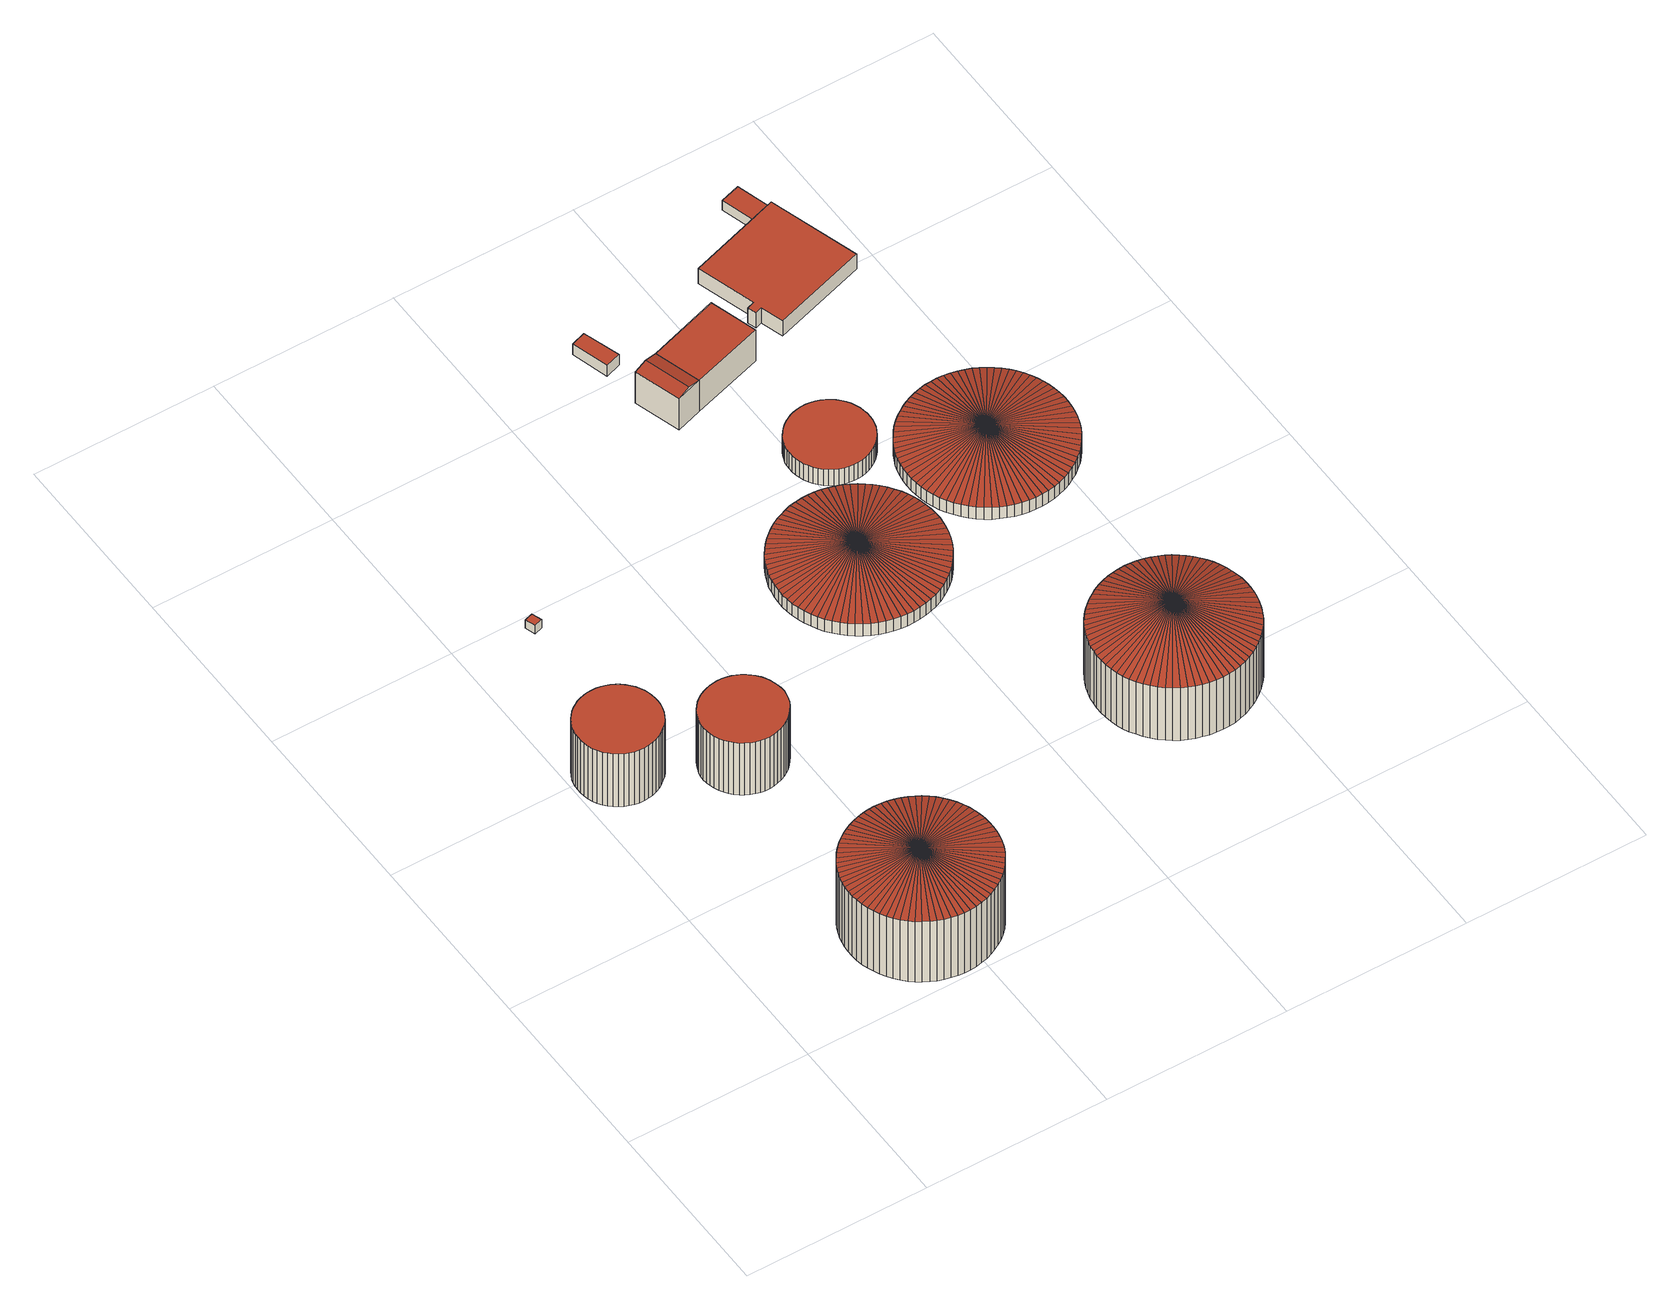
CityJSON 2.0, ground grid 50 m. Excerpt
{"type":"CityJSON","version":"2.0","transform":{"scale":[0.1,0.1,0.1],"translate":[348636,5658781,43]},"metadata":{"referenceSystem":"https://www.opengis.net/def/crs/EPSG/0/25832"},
"CityObjects":{
"building1":{"type":"Building","attributes":{"Geometrietyp2DReferenz":"3000","Gemeindeschluessel":"05315000","function":"31001_2142","roofType":"1000","measuredHeight":18.16},"address":[{"country":"Germany","locality":"Köln","thoroughfareNumber":"5","thoroughfareName":"Hackenbroicher Str."}],"geometry":[{"type":"Solid","lod":"2","boundaries":[[[[0,1,2,3]],[[4,5,1,0]],[[6,7,5,4]],[[8,9,7,6]],[[10,11,9,8]],[[12,13,11,10]],[[14,15,13,12]],[[16,17,15,14]],[[18,19,17,16]],[[20,21,19,18]],[[22,23,21,20]],[[24,25,23,22]],[[26,27,25,24]],[[28,29,27,26]],[[30,31,29,28]],[[32,33,31,30]],[[34,35,33,32]],[[36,37,35,34]],[[38,39,37,36]],[[40,41,39,38]],[[42,43,41,40]],[[44,45,43,42]],[[46,47,45,44]],[[48,49,47,46]],[[50,51,49,48]],[[52,53,51,50]],[[54,55,53,52]],[[56,57,55,54]],[[58,59,57,56]],[[60,61,59,58]],[[62,63,61,60]],[[64,65,63,62]],[[66,67,65,64]],[[68,69,67,66]],[[70,71,69,68]],[[72,73,71,70]],[[74,75,73,72]],[[76,77,75,74]],[[78,79,77,76]],[[80,81,79,78]],[[82,83,81,80]],[[84,85,83,82]],[[86,87,85,84]],[[88,89,87,86]],[[90,91,89,88]],[[92,93,91,90]],[[94,95,93,92]],[[96,97,95,94]],[[98,99,97,96]],[[100,101,99,98]],[[102,103,101,100]],[[104,105,103,102]],[[106,107,105,104]],[[108,109,107,106]],[[110,111,109,108]],[[3,2,111,110]],[[108,106,104,102,100,98,96,94,92,90,88,86,84,82,80,78,76,74,72,70,68,66,64,62,60,58,56,54,52,50,48,46,44,42,40,38,36,34,32,30,28,26,24,22,20,18,16,14,12,10,8,6,4,0,3,110]],[[1,5,7,9,11,13,15,17,19,21,23,25,27,29,31,33,35,37,39,41,43,45,47,49,51,53,55,57,59,61,63,65,67,69,71,73,75,77,79,81,83,85,87,89,91,93,95,97,99,101,103,105,107,109,111,2]]]],"semantics":{"surfaces":[{"type":"WallSurface"},{"type":"RoofSurface"},{"type":"GroundSurface"}],"values":[[0,0,0,0,0,0,0,0,0,0,0,0,0,0,0,0,0,0,0,0,0,0,0,0,0,0,0,0,0,0,0,0,0,0,0,0,0,0,0,0,0,0,0,0,0,0,0,0,0,0,0,0,0,0,0,0,1,2]]}}]},
"building2":{"type":"Building","attributes":{"Geometrietyp2DReferenz":"3000","Gemeindeschluessel":"05315000","function":"31001_2142","roofType":"3500","measuredHeight":24.6},"address":[{"country":"Germany","locality":"Köln","thoroughfareNumber":"5","thoroughfareName":"Hackenbroicher Str."}],"geometry":[{"type":"Solid","lod":"2","boundaries":[[[[112,113,114,115]],[[116,117,113,112]],[[118,119,117,116]],[[120,121,119,118]],[[122,123,121,120]],[[124,125,123,122]],[[126,127,125,124]],[[128,129,127,126]],[[130,131,129,128]],[[132,133,131,130]],[[134,135,133,132]],[[136,137,135,134]],[[138,139,137,136]],[[140,141,139,138]],[[142,143,141,140]],[[144,145,143,142]],[[146,147,145,144]],[[148,149,147,146]],[[150,151,149,148]],[[152,153,151,150]],[[154,155,153,152]],[[156,157,155,154]],[[158,159,157,156]],[[160,161,159,158]],[[162,163,161,160]],[[164,165,163,162]],[[166,167,165,164]],[[168,169,167,166]],[[170,171,169,168]],[[172,173,171,170]],[[174,175,173,172]],[[176,177,175,174]],[[178,179,177,176]],[[180,181,179,178]],[[182,183,181,180]],[[184,185,183,182]],[[186,187,185,184]],[[188,189,187,186]],[[190,191,189,188]],[[192,193,191,190]],[[194,195,193,192]],[[196,197,195,194]],[[198,199,197,196]],[[200,201,199,198]],[[202,203,201,200]],[[204,205,203,202]],[[206,207,205,204]],[[208,209,207,206]],[[210,211,209,208]],[[212,213,211,210]],[[214,215,213,212]],[[216,217,215,214]],[[218,219,217,216]],[[220,221,219,218]],[[222,223,221,220]],[[224,225,223,222]],[[226,227,225,224]],[[228,229,227,226]],[[230,231,229,228]],[[232,233,231,230]],[[234,235,233,232]],[[236,237,235,234]],[[238,239,237,236]],[[240,241,239,238]],[[242,243,241,240]],[[244,245,243,242]],[[246,247,245,244]],[[248,249,247,246]],[[250,251,249,248]],[[252,253,251,250]],[[254,255,253,252]],[[256,257,255,254]],[[258,259,257,256]],[[115,114,259,258]],[[115,260,112]],[[112,260,116]],[[116,260,118]],[[118,260,120]],[[120,260,122]],[[122,260,124]],[[124,260,126]],[[126,260,128]],[[128,260,130]],[[130,260,132]],[[132,260,134]],[[134,260,136]],[[136,260,138]],[[138,260,140]],[[140,260,142]],[[142,260,144]],[[144,260,146]],[[146,260,148]],[[148,260,150]],[[150,260,152]],[[152,260,154]],[[154,260,156]],[[156,260,158]],[[158,260,160]],[[160,260,162]],[[162,260,164]],[[164,260,166]],[[166,260,168]],[[168,260,170]],[[170,260,172]],[[172,260,174]],[[174,260,176]],[[176,260,178]],[[178,260,180]],[[180,260,182]],[[182,260,184]],[[184,260,186]],[[186,260,188]],[[188,260,190]],[[190,260,192]],[[192,260,194]],[[194,260,196]],[[196,260,198]],[[198,260,200]],[[200,260,202]],[[202,260,204]],[[204,260,206]],[[206,260,208]],[[208,260,210]],[[210,260,212]],[[212,260,214]],[[214,260,216]],[[216,260,218]],[[218,260,220]],[[220,260,222]],[[222,260,224]],[[224,260,226]],[[226,260,228]],[[228,260,230]],[[230,260,232]],[[232,260,234]],[[234,260,236]],[[236,260,238]],[[238,260,240]],[[240,260,242]],[[242,260,244]],[[244,260,246]],[[246,260,248]],[[248,260,250]],[[250,260,252]],[[252,260,254]],[[254,260,256]],[[256,260,258]],[[258,260,115]],[[113,117,119,121,123,125,127,129,131,133,135,137,139,141,143,145,147,149,151,153,155,157,159,161,163,165,167,169,171,173,175,177,179,181,183,185,187,189,191,193,195,197,199,201,203,205,207,209,211,213,215,217,219,221,223,225,227,229,231,233,235,237,239,241,243,245,247,249,251,253,255,257,259,114]]]],"semantics":{"surfaces":[{"type":"WallSurface"},{"type":"RoofSurface"},{"type":"GroundSurface"}],"values":[[0,0,0,0,0,0,0,0,0,0,0,0,0,0,0,0,0,0,0,0,0,0,0,0,0,0,0,0,0,0,0,0,0,0,0,0,0,0,0,0,0,0,0,0,0,0,0,0,0,0,0,0,0,0,0,0,0,0,0,0,0,0,0,0,0,0,0,0,0,0,0,0,0,0,1,1,1,1,1,1,1,1,1,1,1,1,1,1,1,1,1,1,1,1,1,1,1,1,1,1,1,1,1,1,1,1,1,1,1,1,1,1,1,1,1,1,1,1,1,1,1,1,1,1,1,1,1,1,1,1,1,1,1,1,1,1,1,1,1,1,1,1,1,1,1,1,1,1,2]]}}]},
"building3":{"type":"Building","attributes":{"Geometrietyp2DReferenz":"3000","Gemeindeschluessel":"05315000","function":"31001_2142","roofType":"1000","measuredHeight":17.97},"address":[{"country":"Germany","locality":"Köln","thoroughfareNumber":"5","thoroughfareName":"Hackenbroicher Str."}],"geometry":[{"type":"Solid","lod":"2","boundaries":[[[[261,262,263,264]],[[265,266,262,261]],[[267,268,266,265]],[[269,270,268,267]],[[271,272,270,269]],[[273,274,272,271]],[[275,276,274,273]],[[277,278,276,275]],[[279,280,278,277]],[[281,282,280,279]],[[283,284,282,281]],[[285,286,284,283]],[[287,288,286,285]],[[289,290,288,287]],[[291,292,290,289]],[[293,294,292,291]],[[295,296,294,293]],[[297,298,296,295]],[[299,300,298,297]],[[301,302,300,299]],[[303,304,302,301]],[[305,306,304,303]],[[307,308,306,305]],[[309,310,308,307]],[[311,312,310,309]],[[313,314,312,311]],[[315,316,314,313]],[[317,318,316,315]],[[319,320,318,317]],[[321,322,320,319]],[[323,324,322,321]],[[325,326,324,323]],[[327,328,326,325]],[[329,330,328,327]],[[331,332,330,329]],[[333,334,332,331]],[[335,336,334,333]],[[337,338,336,335]],[[339,340,338,337]],[[341,342,340,339]],[[343,344,342,341]],[[345,346,344,343]],[[347,348,346,345]],[[349,350,348,347]],[[351,352,350,349]],[[353,354,352,351]],[[355,356,354,353]],[[357,358,356,355]],[[359,360,358,357]],[[361,362,360,359]],[[363,364,362,361]],[[365,366,364,363]],[[367,368,366,365]],[[369,370,368,367]],[[371,372,370,369]],[[264,263,372,371]],[[369,367,365,363,361,359,357,355,353,351,349,347,345,343,341,339,337,335,333,331,329,327,325,323,321,319,317,315,313,311,309,307,305,303,301,299,297,295,293,291,289,287,285,283,281,279,277,275,273,271,269,267,265,261,264,371]],[[262,266,268,270,272,274,276,278,280,282,284,286,288,290,292,294,296,298,300,302,304,306,308,310,312,314,316,318,320,322,324,326,328,330,332,334,336,338,340,342,344,346,348,350,352,354,356,358,360,362,364,366,368,370,372,263]]]],"semantics":{"surfaces":[{"type":"WallSurface"},{"type":"RoofSurface"},{"type":"GroundSurface"}],"values":[[0,0,0,0,0,0,0,0,0,0,0,0,0,0,0,0,0,0,0,0,0,0,0,0,0,0,0,0,0,0,0,0,0,0,0,0,0,0,0,0,0,0,0,0,0,0,0,0,0,0,0,0,0,0,0,0,1,2]]}}]},
"building4":{"type":"Building","attributes":{"Geometrietyp2DReferenz":"3000","Gemeindeschluessel":"05315000","function":"31001_2111","roofType":"1000","measuredHeight":2.87},"address":[{"country":"Germany","locality":"Köln","thoroughfareNumber":"5","thoroughfareName":"Hackenbroicher Str."}],"geometry":[{"type":"Solid","lod":"2","boundaries":[[[[373,374,375,376]],[[377,378,374,373]],[[379,380,378,377]],[[376,375,380,379]],[[377,373,376,379]],[[374,378,380,375]]]],"semantics":{"surfaces":[{"type":"WallSurface"},{"type":"RoofSurface"},{"type":"GroundSurface"}],"values":[[0,0,0,0,1,2]]}}]},
"building5":{"type":"Building","attributes":{"Geometrietyp2DReferenz":"3000","Gemeindeschluessel":"05315000","function":"31001_2142","roofType":"3500","measuredHeight":8.49},"address":[{"country":"Germany","locality":"Köln","thoroughfareNumber":"5","thoroughfareName":"Hackenbroicher Str."}],"geometry":[{"type":"Solid","lod":"2","boundaries":[[[[381,382,383,384]],[[385,386,382,381]],[[387,388,386,385]],[[389,390,388,387]],[[391,392,390,389]],[[393,394,392,391]],[[395,396,394,393]],[[397,398,396,395]],[[399,400,398,397]],[[401,402,400,399]],[[403,404,402,401]],[[405,406,404,403]],[[407,408,406,405]],[[409,410,408,407]],[[411,412,410,409]],[[413,414,412,411]],[[415,416,414,413]],[[417,418,416,415]],[[419,420,418,417]],[[421,422,420,419]],[[423,424,422,421]],[[425,426,424,423]],[[427,428,426,425]],[[429,430,428,427]],[[431,432,430,429]],[[433,434,432,431]],[[435,436,434,433]],[[437,438,436,435]],[[439,440,438,437]],[[441,442,440,439]],[[443,444,442,441]],[[445,446,444,443]],[[447,448,446,445]],[[449,450,448,447]],[[451,452,450,449]],[[453,454,452,451]],[[455,456,454,453]],[[457,458,456,455]],[[459,460,458,457]],[[461,462,460,459]],[[463,464,462,461]],[[465,466,464,463]],[[467,468,466,465]],[[469,470,468,467]],[[471,472,470,469]],[[473,474,472,471]],[[475,476,474,473]],[[477,478,476,475]],[[479,480,478,477]],[[481,482,480,479]],[[483,484,482,481]],[[485,486,484,483]],[[487,488,486,485]],[[489,490,488,487]],[[491,492,490,489]],[[493,494,492,491]],[[495,496,494,493]],[[497,498,496,495]],[[499,500,498,497]],[[501,502,500,499]],[[503,504,502,501]],[[505,506,504,503]],[[507,508,506,505]],[[509,510,508,507]],[[511,512,510,509]],[[513,514,512,511]],[[515,516,514,513]],[[517,518,516,515]],[[519,520,518,517]],[[521,522,520,519]],[[523,524,522,521]],[[525,526,524,523]],[[527,528,526,525]],[[529,530,528,527]],[[531,532,530,529]],[[533,534,532,531]],[[535,536,534,533]],[[384,383,536,535]],[[384,537,381]],[[381,537,385]],[[385,537,387]],[[387,537,389]],[[389,537,391]],[[391,537,393]],[[393,537,395]],[[395,537,397]],[[397,537,399]],[[399,537,401]],[[401,537,403]],[[403,537,405]],[[405,537,407]],[[407,537,409]],[[409,537,411]],[[411,537,413]],[[413,537,415]],[[415,537,417]],[[417,537,419]],[[419,537,421]],[[421,537,423]],[[423,537,425]],[[425,537,427]],[[427,537,429]],[[429,537,431]],[[431,537,433]],[[433,537,435]],[[435,537,437]],[[437,537,439]],[[439,537,441]],[[441,537,443]],[[443,537,445]],[[445,537,447]],[[447,537,449]],[[449,537,451]],[[451,537,453]],[[453,537,455]],[[455,537,457]],[[457,537,459]],[[459,537,461]],[[461,537,463]],[[463,537,465]],[[465,537,467]],[[467,537,469]],[[469,537,471]],[[471,537,473]],[[473,537,475]],[[475,537,477]],[[477,537,479]],[[479,537,481]],[[481,537,483]],[[483,537,485]],[[485,537,487]],[[487,537,489]],[[489,537,491]],[[491,537,493]],[[493,537,495]],[[495,537,497]],[[497,537,499]],[[499,537,501]],[[501,537,503]],[[503,537,505]],[[505,537,507]],[[507,537,509]],[[509,537,511]],[[511,537,513]],[[513,537,515]],[[515,537,517]],[[517,537,519]],[[519,537,521]],[[521,537,523]],[[523,537,525]],[[525,537,527]],[[527,537,529]],[[529,537,531]],[[531,537,533]],[[533,537,535]],[[535,537,384]],[[382,386,388,390,392,394,396,398,400,402,404,406,408,410,412,414,416,418,420,422,424,426,428,430,432,434,436,438,440,442,444,446,448,450,452,454,456,458,460,462,464,466,468,470,472,474,476,478,480,482,484,486,488,490,492,494,496,498,500,502,504,506,508,510,512,514,516,518,520,522,524,526,528,530,532,534,536,383]]]],"semantics":{"surfaces":[{"type":"WallSurface"},{"type":"RoofSurface"},{"type":"GroundSurface"}],"values":[[0,0,0,0,0,0,0,0,0,0,0,0,0,0,0,0,0,0,0,0,0,0,0,0,0,0,0,0,0,0,0,0,0,0,0,0,0,0,0,0,0,0,0,0,0,0,0,0,0,0,0,0,0,0,0,0,0,0,0,0,0,0,0,0,0,0,0,0,0,0,0,0,0,0,0,0,0,0,1,1,1,1,1,1,1,1,1,1,1,1,1,1,1,1,1,1,1,1,1,1,1,1,1,1,1,1,1,1,1,1,1,1,1,1,1,1,1,1,1,1,1,1,1,1,1,1,1,1,1,1,1,1,1,1,1,1,1,1,1,1,1,1,1,1,1,1,1,1,1,1,1,1,1,1,1,1,2]]}}]},
"building6":{"type":"Building","attributes":{"Geometrietyp2DReferenz":"3000","Gemeindeschluessel":"05315000","function":"31001_2111","roofType":"3100","measuredHeight":11.74},"address":[{"country":"Germany","locality":"Köln","thoroughfareNumber":"5a","thoroughfareName":"Hackenbroicher Str."}],"geometry":[{"type":"Solid","lod":"2","boundaries":[[[[538,539,540,541]],[[542,543,539,538]],[[544,545,543,542]],[[541,540,545,544]],[[538,546,542]],[[544,547,541]],[[541,547,546,538]],[[542,546,547,544]],[[539,543,545,540]]]],"semantics":{"surfaces":[{"type":"WallSurface"},{"type":"RoofSurface"},{"type":"GroundSurface"}],"values":[[0,0,0,0,0,0,1,1,2]]}}]},
"building7":{"type":"Building","attributes":{"Geometrietyp2DReferenz":"3000","Gemeindeschluessel":"05315000","function":"31001_2000","roofType":"1000","measuredHeight":3.71},"geometry":[{"type":"Solid","lod":"2","boundaries":[[[[548,549,550,551]],[[552,553,549,548]],[[554,555,553,552]],[[556,557,555,554]],[[551,550,557,556]],[[554,552,548,551,556]],[[549,553,555,557,550]]]],"semantics":{"surfaces":[{"type":"WallSurface"},{"type":"RoofSurface"},{"type":"GroundSurface"}],"values":[[0,0,0,0,0,1,2]]}}]},
"building8":{"type":"Building","attributes":{"Geometrietyp2DReferenz":"3000","Gemeindeschluessel":"05315000","function":"31001_2142","roofType":"1000","measuredHeight":5.62},"address":[{"country":"Germany","locality":"Köln","thoroughfareNumber":"5","thoroughfareName":"Hackenbroicher Str."}],"geometry":[{"type":"Solid","lod":"2","boundaries":[[[[558,559,560,561]],[[562,563,559,558]],[[564,565,563,562]],[[566,567,565,564]],[[568,569,567,566]],[[570,571,569,568]],[[572,573,571,570]],[[574,575,573,572]],[[576,577,575,574]],[[578,579,577,576]],[[580,581,579,578]],[[582,583,581,580]],[[584,585,583,582]],[[586,587,585,584]],[[588,589,587,586]],[[590,591,589,588]],[[592,593,591,590]],[[594,595,593,592]],[[596,597,595,594]],[[598,599,597,596]],[[600,601,599,598]],[[602,603,601,600]],[[604,605,603,602]],[[606,607,605,604]],[[608,609,607,606]],[[610,611,609,608]],[[612,613,611,610]],[[614,615,613,612]],[[616,617,615,614]],[[618,619,617,616]],[[620,621,619,618]],[[622,623,621,620]],[[624,625,623,622]],[[626,627,625,624]],[[628,629,627,626]],[[630,631,629,628]],[[632,633,631,630]],[[634,635,633,632]],[[636,637,635,634]],[[638,639,637,636]],[[640,641,639,638]],[[642,643,641,640]],[[644,645,643,642]],[[646,647,645,644]],[[648,649,647,646]],[[650,651,649,648]],[[652,653,651,650]],[[654,655,653,652]],[[656,657,655,654]],[[658,659,657,656]],[[660,661,659,658]],[[662,663,661,660]],[[664,665,663,662]],[[666,667,665,664]],[[668,669,667,666]],[[670,671,669,668]],[[561,560,671,670]],[[668,666,664,662,660,658,656,654,652,650,648,646,644,642,640,638,636,634,632,630,628,626,624,622,620,618,616,614,612,610,608,606,604,602,600,598,596,594,592,590,588,586,584,582,580,578,576,574,572,570,568,566,564,562,558,561,670]],[[559,563,565,567,569,571,573,575,577,579,581,583,585,587,589,591,593,595,597,599,601,603,605,607,609,611,613,615,617,619,621,623,625,627,629,631,633,635,637,639,641,643,645,647,649,651,653,655,657,659,661,663,665,667,669,671,560]]]],"semantics":{"surfaces":[{"type":"WallSurface"},{"type":"RoofSurface"},{"type":"GroundSurface"}],"values":[[0,0,0,0,0,0,0,0,0,0,0,0,0,0,0,0,0,0,0,0,0,0,0,0,0,0,0,0,0,0,0,0,0,0,0,0,0,0,0,0,0,0,0,0,0,0,0,0,0,0,0,0,0,0,0,0,0,1,2]]}}]},
"building9":{"type":"Building","attributes":{"Geometrietyp2DReferenz":"3000","Gemeindeschluessel":"05315000","function":"31001_2142","roofType":"3500","measuredHeight":25.32},"address":[{"country":"Germany","locality":"Köln","thoroughfareNumber":"5","thoroughfareName":"Hackenbroicher Str."}],"geometry":[{"type":"Solid","lod":"2","boundaries":[[[[672,673,674,675]],[[676,677,673,672]],[[678,679,677,676]],[[680,681,679,678]],[[682,683,681,680]],[[684,685,683,682]],[[686,687,685,684]],[[688,689,687,686]],[[690,691,689,688]],[[692,693,691,690]],[[694,695,693,692]],[[696,697,695,694]],[[698,699,697,696]],[[700,701,699,698]],[[702,703,701,700]],[[704,705,703,702]],[[706,707,705,704]],[[708,709,707,706]],[[710,711,709,708]],[[712,713,711,710]],[[714,715,713,712]],[[716,717,715,714]],[[718,719,717,716]],[[720,721,719,718]],[[722,723,721,720]],[[724,725,723,722]],[[726,727,725,724]],[[728,729,727,726]],[[730,731,729,728]],[[732,733,731,730]],[[734,735,733,732]],[[736,737,735,734]],[[738,739,737,736]],[[740,741,739,738]],[[742,743,741,740]],[[744,745,743,742]],[[746,747,745,744]],[[748,749,747,746]],[[750,751,749,748]],[[752,753,751,750]],[[754,755,753,752]],[[756,757,755,754]],[[758,759,757,756]],[[760,761,759,758]],[[762,763,761,760]],[[764,765,763,762]],[[766,767,765,764]],[[768,769,767,766]],[[770,771,769,768]],[[772,773,771,770]],[[774,775,773,772]],[[776,777,775,774]],[[778,779,777,776]],[[780,781,779,778]],[[782,783,781,780]],[[784,785,783,782]],[[786,787,785,784]],[[788,789,787,786]],[[790,791,789,788]],[[792,793,791,790]],[[794,795,793,792]],[[796,797,795,794]],[[798,799,797,796]],[[800,801,799,798]],[[802,803,801,800]],[[804,805,803,802]],[[806,807,805,804]],[[808,809,807,806]],[[810,811,809,808]],[[812,813,811,810]],[[814,815,813,812]],[[816,817,815,814]],[[818,819,817,816]],[[820,821,819,818]],[[822,823,821,820]],[[675,674,823,822]],[[675,824,672]],[[672,824,676]],[[676,824,678]],[[678,824,680]],[[680,824,682]],[[682,824,684]],[[684,824,686]],[[686,824,688]],[[688,824,690]],[[690,824,692]],[[692,824,694]],[[694,824,696]],[[696,824,698]],[[698,824,700]],[[700,824,702]],[[702,824,704]],[[704,824,706]],[[706,824,708]],[[708,824,710]],[[710,824,712]],[[712,824,714]],[[714,824,716]],[[716,824,718]],[[718,824,720]],[[720,824,722]],[[722,824,724]],[[724,824,726]],[[726,824,728]],[[728,824,730]],[[730,824,732]],[[732,824,734]],[[734,824,736]],[[736,824,738]],[[738,824,740]],[[740,824,742]],[[742,824,744]],[[744,824,746]],[[746,824,748]],[[748,824,750]],[[750,824,752]],[[752,824,754]],[[754,824,756]],[[756,824,758]],[[758,824,760]],[[760,824,762]],[[762,824,764]],[[764,824,766]],[[766,824,768]],[[768,824,770]],[[770,824,772]],[[772,824,774]],[[774,824,776]],[[776,824,778]],[[778,824,780]],[[780,824,782]],[[782,824,784]],[[784,824,786]],[[786,824,788]],[[788,824,790]],[[790,824,792]],[[792,824,794]],[[794,824,796]],[[796,824,798]],[[798,824,800]],[[800,824,802]],[[802,824,804]],[[804,824,806]],[[806,824,808]],[[808,824,810]],[[810,824,812]],[[812,824,814]],[[814,824,816]],[[816,824,818]],[[818,824,820]],[[820,824,822]],[[822,824,675]],[[673,677,679,681,683,685,687,689,691,693,695,697,699,701,703,705,707,709,711,713,715,717,719,721,723,725,727,729,731,733,735,737,739,741,743,745,747,749,751,753,755,757,759,761,763,765,767,769,771,773,775,777,779,781,783,785,787,789,791,793,795,797,799,801,803,805,807,809,811,813,815,817,819,821,823,674]]]],"semantics":{"surfaces":[{"type":"WallSurface"},{"type":"RoofSurface"},{"type":"GroundSurface"}],"values":[[0,0,0,0,0,0,0,0,0,0,0,0,0,0,0,0,0,0,0,0,0,0,0,0,0,0,0,0,0,0,0,0,0,0,0,0,0,0,0,0,0,0,0,0,0,0,0,0,0,0,0,0,0,0,0,0,0,0,0,0,0,0,0,0,0,0,0,0,0,0,0,0,0,0,0,0,1,1,1,1,1,1,1,1,1,1,1,1,1,1,1,1,1,1,1,1,1,1,1,1,1,1,1,1,1,1,1,1,1,1,1,1,1,1,1,1,1,1,1,1,1,1,1,1,1,1,1,1,1,1,1,1,1,1,1,1,1,1,1,1,1,1,1,1,1,1,1,1,1,1,1,1,2]]}}]},
"building10":{"type":"Building","attributes":{"Geometrietyp2DReferenz":"3000","Gemeindeschluessel":"05315000","function":"31001_2111","roofType":"1000","measuredHeight":10.68},"address":[{"country":"Germany","locality":"Köln","thoroughfareNumber":"5","thoroughfareName":"Hackenbroicher Str."}],"geometry":[{"type":"Solid","lod":"2","boundaries":[[[[825,826,827,828]],[[538,829,826,825]],[[541,830,829,538]],[[828,827,830,541]],[[538,825,828,541]],[[826,829,830,827]]]],"semantics":{"surfaces":[{"type":"WallSurface"},{"type":"RoofSurface"},{"type":"GroundSurface"}],"values":[[0,0,0,0,1,2]]}}]},
"building11":{"type":"Building","attributes":{"Geometrietyp2DReferenz":"3000","Gemeindeschluessel":"05315000","function":"31001_2142","roofType":"3500","measuredHeight":8.46},"address":[{"country":"Germany","locality":"Köln","thoroughfareNumber":"5","thoroughfareName":"Hackenbroicher Str."}],"geometry":[{"type":"Solid","lod":"2","boundaries":[[[[831,832,833,834]],[[835,836,832,831]],[[837,838,836,835]],[[839,840,838,837]],[[841,842,840,839]],[[843,844,842,841]],[[845,846,844,843]],[[847,848,846,845]],[[849,850,848,847]],[[851,852,850,849]],[[853,854,852,851]],[[855,856,854,853]],[[857,858,856,855]],[[859,860,858,857]],[[861,862,860,859]],[[863,864,862,861]],[[865,866,864,863]],[[867,868,866,865]],[[869,870,868,867]],[[871,872,870,869]],[[873,874,872,871]],[[875,876,874,873]],[[877,878,876,875]],[[879,880,878,877]],[[881,882,880,879]],[[883,884,882,881]],[[885,886,884,883]],[[887,888,886,885]],[[889,890,888,887]],[[891,892,890,889]],[[893,894,892,891]],[[895,896,894,893]],[[897,898,896,895]],[[899,900,898,897]],[[901,902,900,899]],[[903,904,902,901]],[[905,906,904,903]],[[907,908,906,905]],[[909,910,908,907]],[[911,912,910,909]],[[913,914,912,911]],[[915,916,914,913]],[[917,918,916,915]],[[919,920,918,917]],[[921,922,920,919]],[[923,924,922,921]],[[925,926,924,923]],[[927,928,926,925]],[[929,930,928,927]],[[931,932,930,929]],[[933,934,932,931]],[[935,936,934,933]],[[937,938,936,935]],[[939,940,938,937]],[[941,942,940,939]],[[943,944,942,941]],[[945,946,944,943]],[[947,948,946,945]],[[949,950,948,947]],[[951,952,950,949]],[[953,954,952,951]],[[955,956,954,953]],[[957,958,956,955]],[[959,960,958,957]],[[961,962,960,959]],[[963,964,962,961]],[[965,966,964,963]],[[967,968,966,965]],[[969,970,968,967]],[[971,972,970,969]],[[973,974,972,971]],[[975,976,974,973]],[[977,978,976,975]],[[979,980,978,977]],[[981,982,980,979]],[[983,984,982,981]],[[985,986,984,983]],[[834,833,986,985]],[[834,987,831]],[[831,987,835]],[[835,987,837]],[[837,987,839]],[[839,987,841]],[[841,987,843]],[[843,987,845]],[[845,987,847]],[[847,987,849]],[[849,987,851]],[[851,987,853]],[[853,987,855]],[[855,987,857]],[[857,987,859]],[[859,987,861]],[[861,987,863]],[[863,987,865]],[[865,987,867]],[[867,987,869]],[[869,987,871]],[[871,987,873]],[[873,987,875]],[[875,987,877]],[[877,987,879]],[[879,987,881]],[[881,987,883]],[[883,987,885]],[[885,987,887]],[[887,987,889]],[[889,987,891]],[[891,987,893]],[[893,987,895]],[[895,987,897]],[[897,987,899]],[[899,987,901]],[[901,987,903]],[[903,987,905]],[[905,987,907]],[[907,987,909]],[[909,987,911]],[[911,987,913]],[[913,987,915]],[[915,987,917]],[[917,987,919]],[[919,987,921]],[[921,987,923]],[[923,987,925]],[[925,987,927]],[[927,987,929]],[[929,987,931]],[[931,987,933]],[[933,987,935]],[[935,987,937]],[[937,987,939]],[[939,987,941]],[[941,987,943]],[[943,987,945]],[[945,987,947]],[[947,987,949]],[[949,987,951]],[[951,987,953]],[[953,987,955]],[[955,987,957]],[[957,987,959]],[[959,987,961]],[[961,987,963]],[[963,987,965]],[[965,987,967]],[[967,987,969]],[[969,987,971]],[[971,987,973]],[[973,987,975]],[[975,987,977]],[[977,987,979]],[[979,987,981]],[[981,987,983]],[[983,987,985]],[[985,987,834]],[[832,836,838,840,842,844,846,848,850,852,854,856,858,860,862,864,866,868,870,872,874,876,878,880,882,884,886,888,890,892,894,896,898,900,902,904,906,908,910,912,914,916,918,920,922,924,926,928,930,932,934,936,938,940,942,944,946,948,950,952,954,956,958,960,962,964,966,968,970,972,974,976,978,980,982,984,986,833]]]],"semantics":{"surfaces":[{"type":"WallSurface"},{"type":"RoofSurface"},{"type":"GroundSurface"}],"values":[[0,0,0,0,0,0,0,0,0,0,0,0,0,0,0,0,0,0,0,0,0,0,0,0,0,0,0,0,0,0,0,0,0,0,0,0,0,0,0,0,0,0,0,0,0,0,0,0,0,0,0,0,0,0,0,0,0,0,0,0,0,0,0,0,0,0,0,0,0,0,0,0,0,0,0,0,0,0,1,1,1,1,1,1,1,1,1,1,1,1,1,1,1,1,1,1,1,1,1,1,1,1,1,1,1,1,1,1,1,1,1,1,1,1,1,1,1,1,1,1,1,1,1,1,1,1,1,1,1,1,1,1,1,1,1,1,1,1,1,1,1,1,1,1,1,1,1,1,1,1,1,1,1,1,1,1,2]]}}]},
"building12":{"type":"Building","attributes":{"Gemeindeschluessel":"05315000","Geometrietyp2DReferenz":"3000","function":"31001_2111"},"address":[{"country":"Germany","locality":"Köln","thoroughfareNumber":"5","thoroughfareName":"Hackenbroicher Str."}],"children":["building12-1","building12-2"]},
"building12-1":{"type":"BuildingPart","attributes":{"roofType":"1000","measuredHeight":5.2},"parents":["building12"],"geometry":[{"type":"MultiSurface","lod":"2","boundaries":[[[988,989,990,991]],[[992,993,989,988]],[[994,995,993,992]],[[996,997,995,994]],[[998,999,997,996]],[[1000,1001,999,998]],[[1002,1003,1004,1005]],[[991,990,1003,1002]],[[1005,1000,998,996,994,992,988,991,1002]],[[989,993,995,997,999,1001,1004,1003,990]],[[1000,1005,1006,1007]],[[1004,1001,1007,1006]]],"semantics":{"surfaces":[{"type":"WallSurface"},{"type":"RoofSurface"},{"type":"GroundSurface"},{"type":"ClosureSurface"}],"values":[0,0,0,0,0,0,0,0,1,2,0,3]}}]},
"building12-2":{"type":"BuildingPart","attributes":{"roofType":"1000","measuredHeight":3.35},"parents":["building12"],"geometry":[{"type":"Solid","lod":"2","boundaries":[[[[1008,1009,1010,1011]],[[1006,1004,1009,1008]],[[1011,1010,1001,1007]],[[1006,1008,1011,1007]],[[1009,1004,1001,1010]],[[1006,1007,1001,1004]]]],"semantics":{"surfaces":[{"type":"WallSurface"},{"type":"RoofSurface"},{"type":"GroundSurface"},{"type":"ClosureSurface"}],"values":[[0,0,0,1,2,3]]}}]}
},
"vertices":[
[13,1007,191],[13,1007,9],[11,995,9],[11,995,191],[17,1018,191],[17,1018,9],[22,1029,191],[22,1029,9],[28,1040,191],[28,1040,9],[35,1049,191],[35,1049,9],[43,1058,191],[43,1058,9],[52,1066,191],[52,1066,9],[62,1072,191],[62,1072,9],[72,1078,191],[72,1078,9],[83,1082,191],[83,1082,9],[95,1086,191],[95,1086,9],[106,1088,191],[106,1088,9],[118,1088,191],[118,1088,9],[130,1088,191],[130,1088,9],[142,1086,191],[142,1086,9],[153,1083,191],[153,1083,9],[164,1079,191],[164,1079,9],[175,1073,191],[175,1073,9],[184,1067,191],[184,1067,9],[193,1059,191],[193,1059,9],[201,1051,191],[201,1051,9],[209,1041,191],[209,1041,9],[215,1031,191],[215,1031,9],[220,1021,191],[220,1021,9],[224,1010,191],[224,1010,9],[226,998,191],[226,998,9],[228,986,191],[228,986,9],[228,975,191],[228,975,9],[227,962,191],[227,962,9],[224,950,191],[224,950,9],[220,938,191],[220,938,9],[214,926,191],[214,926,9],[208,915,191],[208,915,9],[200,905,191],[200,905,9],[190,897,191],[190,897,9],[180,889,191],[180,889,9],[170,882,191],[170,882,9],[158,877,191],[158,877,9],[146,873,191],[146,873,9],[133,871,191],[133,871,9],[121,870,191],[121,870,9],[108,870,191],[108,870,9],[95,872,191],[95,872,9],[83,876,191],[83,876,9],[71,880,191],[71,880,9],[60,887,191],[60,887,9],[50,894,191],[50,894,9],[41,903,191],[41,903,9],[32,912,191],[32,912,9],[25,923,191],[25,923,9],[19,934,191],[19,934,9],[15,946,191],[15,946,9],[12,958,191],[12,958,9],[10,971,191],[10,971,9],[10,984,191],[10,984,9],
[255,230,220],[255,230,12],[254,214,12],[254,214,220],[258,245,220],[258,245,12],[261,260,220],[261,260,12],[266,275,220],[266,275,12],[272,290,220],[272,290,12],[279,303,220],[279,303,12],[288,317,220],[288,317,12],[297,329,220],[297,329,12],[307,341,220],[307,341,12],[318,352,220],[318,352,12],[330,362,220],[330,362,12],[343,371,220],[343,371,12],[357,379,220],[357,379,12],[371,386,220],[371,386,12],[386,392,220],[386,392,12],[402,397,220],[402,397,12],[418,400,220],[418,400,12],[435,402,220],[435,402,12],[451,403,220],[451,403,12],[468,402,220],[468,402,12],[484,400,220],[484,400,12],[501,396,220],[501,396,12],[517,391,220],[517,391,12],[532,385,220],[532,385,12],[547,377,220],[547,377,12],[561,369,220],[561,369,12],[574,359,220],[574,359,12],[587,348,220],[587,348,12],[598,336,220],[598,336,12],[608,323,220],[608,323,12],[618,309,220],[618,309,12],[626,294,220],[626,294,12],[633,279,220],[633,279,12],[638,263,220],[638,263,12],[642,247,220],[642,247,12],[645,231,220],[645,231,12],[646,214,220],[646,214,12],[646,198,220],[646,198,12],[645,181,220],[645,181,12],[642,164,220],[642,164,12],[638,147,220],[638,147,12],[632,131,220],[632,131,12],[625,115,220],[625,115,12],[616,101,220],[616,101,12],[606,87,220],[606,87,12],[595,73,220],[595,73,12],[583,61,220],[583,61,12],[570,50,220],[570,50,12],[556,40,220],[556,40,12],[541,32,220],[541,32,12],[526,24,220],[526,24,12],[510,18,220],[510,18,12],[493,14,220],[493,14,12],[476,11,220],[476,11,12],[459,9,220],[459,9,12],[442,9,220],[442,9,12],[425,11,220],[425,11,12],[408,14,220],[408,14,12],[391,18,220],[391,18,12],[375,24,220],[375,24,12],[360,31,220],[360,31,12],[345,40,220],[345,40,12],[331,49,220],[331,49,12],[318,60,220],[318,60,12],[305,73,220],[305,73,12],[294,86,220],[294,86,12],[285,100,220],[285,100,12],[276,115,220],[276,115,12],[269,130,220],[269,130,12],[263,146,220],[263,146,12],[258,163,220],[258,163,12],[255,180,220],[255,180,12],[254,197,220],[254,197,12],[449,209,258],
[273,872,189],[273,872,10],[271,860,10],[271,860,189],[277,883,189],[277,883,10],[282,894,189],[282,894,10],[288,905,189],[288,905,10],[295,914,189],[295,914,10],[303,923,189],[303,923,10],[312,931,189],[312,931,10],[322,938,189],[322,938,10],[333,943,189],[333,943,10],[344,948,189],[344,948,10],[355,951,189],[355,951,10],[367,953,189],[367,953,10],[379,954,189],[379,954,10],[391,954,189],[391,954,10],[402,952,189],[402,952,10],[414,949,189],[414,949,10],[425,945,189],[425,945,10],[435,940,189],[435,940,10],[445,933,189],[445,933,10],[454,926,189],[454,926,10],[462,918,189],[462,918,10],[470,908,189],[470,908,10],[476,899,189],[476,899,10],[481,888,189],[481,888,10],[485,877,189],[485,877,10],[488,866,189],[488,866,10],[490,854,189],[490,854,10],[491,843,189],[491,843,10],[489,830,189],[489,830,10],[486,818,189],[486,818,10],[482,806,189],[482,806,10],[476,795,189],[476,795,10],[469,785,189],[469,785,10],[461,775,189],[461,775,10],[452,767,189],[452,767,10],[442,759,189],[442,759,10],[432,753,189],[432,753,10],[420,748,189],[420,748,10],[408,744,189],[408,744,10],[396,741,189],[396,741,10],[384,740,189],[384,740,10],[371,740,189],[371,740,10],[359,742,189],[359,742,10],[347,745,189],[347,745,10],[335,750,189],[335,750,10],[324,756,189],[324,756,10],[314,762,189],[314,762,10],[304,771,189],[304,771,10],[296,780,189],[296,780,10],[288,790,189],[288,790,10],[282,800,189],[282,800,10],[277,812,189],[277,812,10],[273,824,189],[273,824,10],[271,836,189],[271,836,10],[270,848,189],[270,848,10],
[218,1449,40],[218,1449,11],[209,1477,11],[209,1477,40],[195,1442,40],[195,1442,11],[186,1470,40],[186,1470,11],
[685,1177,125],[685,1177,84],[684,1160,84],[684,1160,125],[688,1194,125],[688,1194,84],[691,1210,125],[691,1210,84],[697,1226,125],[697,1226,84],[703,1241,125],[703,1241,84],[710,1256,125],[710,1256,84],[719,1271,125],[719,1271,84],[728,1284,125],[728,1284,84],[739,1297,125],[739,1297,84],[750,1309,125],[750,1309,84],[763,1320,125],[763,1320,84],[776,1330,125],[776,1330,84],[790,1340,125],[790,1340,84],[805,1348,125],[805,1348,84],[820,1354,125],[820,1354,84],[836,1360,125],[836,1360,84],[852,1365,125],[852,1365,84],[869,1368,125],[869,1368,84],[887,1370,125],[887,1370,84],[904,1371,125],[904,1371,84],[922,1370,125],[922,1370,84],[939,1368,125],[939,1368,84],[956,1364,125],[956,1364,84],[973,1359,125],[973,1359,84],[990,1353,125],[990,1353,84],[1005,1345,125],[1005,1345,84],[1021,1336,125],[1021,1336,84],[1035,1326,125],[1035,1326,84],[1049,1315,125],[1049,1315,84],[1061,1303,125],[1061,1303,84],[1073,1289,125],[1073,1289,84],[1083,1275,125],[1083,1275,84],[1093,1260,125],[1093,1260,84],[1101,1245,125],[1101,1245,84],[1108,1229,125],[1108,1229,84],[1113,1212,125],[1113,1212,84],[1117,1195,125],[1117,1195,84],[1120,1177,125],[1120,1177,84],[1122,1160,125],[1122,1160,84],[1122,1142,125],[1122,1142,84],[1120,1124,125],[1120,1124,84],[1117,1106,125],[1117,1106,84],[1113,1089,125],[1113,1089,84],[1107,1072,125],[1107,1072,84],[1100,1055,125],[1100,1055,84],[1091,1039,125],[1091,1039,84],[1081,1024,125],[1081,1024,84],[1070,1010,125],[1070,1010,84],[1058,996,125],[1058,996,84],[1044,984,125],[1044,984,84],[1030,973,125],[1030,973,84],[1015,963,125],[1015,963,84],[999,954,125],[999,954,84],[982,947,125],[982,947,84],[965,941,125],[965,941,84],[948,937,125],[948,937,84],[930,934,125],[930,934,84],[912,932,125],[912,932,84],[894,932,125],[894,932,84],[876,934,125],[876,934,84],[858,937,125],[858,937,84],[840,941,125],[840,941,84],[823,947,125],[823,947,84],[806,954,125],[806,954,84],[790,963,125],[790,963,84],[775,973,125],[775,973,84],[761,984,125],[761,984,84],[748,996,125],[748,996,84],[735,1010,125],[735,1010,84],[724,1024,125],[724,1024,84],[714,1039,125],[714,1039,84],[706,1055,125],[706,1055,84],[698,1072,125],[698,1072,84],[693,1089,125],[693,1089,84],[688,1106,125],[688,1106,84],[685,1124,125],[685,1124,84],[684,1142,125],[684,1142,84],[901,1155,169],
[895,1811,120],[895,1811,12],[857,1937,12],[857,1937,120],[824,1789,120],[824,1789,12],[786,1915,120],[786,1915,12],[860,1800,129],[822,1926,129],
[795,2099,55],[795,2099,18],[785,2130,18],[785,2130,55],[817,2030,55],[817,2030,18],[775,2016,55],[775,2016,18],[745,2117,55],[745,2117,18],
[938,1516,139],[938,1516,83],[936,1505,83],[936,1505,139],[942,1527,139],[942,1527,83],[946,1537,139],[946,1537,83],[951,1547,139],[951,1547,83],[958,1556,139],[958,1556,83],[965,1565,139],[965,1565,83],[973,1572,139],[973,1572,83],[982,1579,139],[982,1579,83],[992,1585,139],[992,1585,83],[1002,1590,139],[1002,1590,83],[1013,1594,139],[1013,1594,83],[1025,1597,139],[1025,1597,83],[1038,1599,139],[1038,1599,83],[1050,1599,139],[1050,1599,83],[1062,1598,139],[1062,1598,83],[1074,1595,139],[1074,1595,83],[1086,1591,139],[1086,1591,83],[1097,1586,139],[1097,1586,83],[1107,1579,139],[1107,1579,83],[1117,1572,139],[1117,1572,83],[1126,1563,139],[1126,1563,83],[1133,1554,139],[1133,1554,83],[1140,1544,139],[1140,1544,83],[1145,1533,139],[1145,1533,83],[1150,1521,139],[1150,1521,83],[1152,1509,139],[1152,1509,83],[1154,1497,139],[1154,1497,83],[1154,1485,139],[1154,1485,83],[1153,1473,139],[1153,1473,83],[1150,1460,139],[1150,1460,83],[1147,1449,139],[1147,1449,83],[1141,1438,139],[1141,1438,83],[1135,1427,139],[1135,1427,83],[1128,1417,139],[1128,1417,83],[1119,1408,139],[1119,1408,83],[1110,1401,139],[1110,1401,83],[1099,1394,139],[1099,1394,83],[1088,1388,139],[1088,1388,83],[1077,1384,139],[1077,1384,83],[1065,1381,139],[1065,1381,83],[1052,1380,139],[1052,1380,83],[1040,1380,139],[1040,1380,83],[1028,1381,139],[1028,1381,83],[1016,1383,139],[1016,1383,83],[1004,1387,139],[1004,1387,83],[993,1392,139],[993,1392,83],[983,1399,139],[983,1399,83],[973,1406,139],[973,1406,83],[964,1415,139],[964,1415,83],[956,1424,139],[956,1424,83],[950,1435,139],[950,1435,83],[944,1446,139],[944,1446,83],[940,1457,139],[940,1457,83],[937,1469,139],[937,1469,83],[935,1481,139],[935,1481,83],[935,1494,139],[935,1494,83],
[1144,543,220],[1144,543,39],[1142,527,39],[1142,527,220],[1148,559,220],[1148,559,39],[1153,575,220],[1153,575,39],[1160,591,220],[1160,591,39],[1168,606,220],[1168,606,39],[1177,620,220],[1177,620,39],[1187,633,220],[1187,633,39],[1198,646,220],[1198,646,39],[1210,657,220],[1210,657,39],[1223,668,220],[1223,668,39],[1237,677,220],[1237,677,39],[1251,686,220],[1251,686,39],[1266,693,220],[1266,693,39],[1282,699,220],[1282,699,39],[1298,704,220],[1298,704,39],[1315,707,220],[1315,707,39],[1331,709,220],[1331,709,39],[1348,710,220],[1348,710,39],[1365,709,220],[1365,709,39],[1381,707,220],[1381,707,39],[1398,704,220],[1398,704,39],[1414,699,220],[1414,699,39],[1430,693,220],[1430,693,39],[1445,686,220],[1445,686,39],[1459,678,220],[1459,678,39],[1473,668,220],[1473,668,39],[1486,657,220],[1486,657,39],[1498,646,220],[1498,646,39],[1509,633,220],[1509,633,39],[1519,620,220],[1519,620,39],[1528,606,220],[1528,606,39],[1536,591,220],[1536,591,39],[1543,575,220],[1543,575,39],[1548,559,220],[1548,559,39],[1552,543,220],[1552,543,39],[1555,527,220],[1555,527,39],[1556,510,220],[1556,510,39],[1556,493,220],[1556,493,39],[1555,475,220],[1555,475,39],[1552,458,220],[1552,458,39],[1547,441,220],[1547,441,39],[1541,424,220],[1541,424,39],[1534,408,220],[1534,408,39],[1526,393,220],[1526,393,39],[1516,378,220],[1516,378,39],[1505,364,220],[1505,364,39],[1492,351,220],[1492,351,39],[1479,340,220],[1479,340,39],[1465,329,220],[1465,329,39],[1450,320,220],[1450,320,39],[1434,312,220],[1434,312,39],[1418,305,220],[1418,305,39],[1401,300,220],[1401,300,39],[1384,296,220],[1384,296,39],[1366,294,220],[1366,294,39],[1349,293,220],[1349,293,39],[1331,294,220],[1331,294,39],[1313,296,220],[1313,296,39],[1296,300,220],[1296,300,39],[1279,305,220],[1279,305,39],[1263,312,220],[1263,312,39],[1247,319,220],[1247,319,39],[1232,329,220],[1232,329,39],[1218,339,220],[1218,339,39],[1204,351,220],[1204,351,39],[1192,364,220],[1192,364,39],[1181,377,220],[1181,377,39],[1171,392,220],[1171,392,39],[1162,407,220],[1162,407,39],[1155,423,220],[1155,423,39],[1149,440,220],[1149,440,39],[1145,457,220],[1145,457,39],[1142,475,220],[1142,475,39],[1140,492,220],[1140,492,39],[1140,510,220],[1140,510,39],[1348,505,292],
[1091,1870,120],[1091,1870,13],[1052,1998,13],[1052,1998,120],[895,1811,13],[857,1937,13],
[1134,1316,125],[1134,1316,84],[1133,1300,84],[1133,1300,125],[1137,1333,125],[1137,1333,84],[1141,1350,125],[1141,1350,84],[1146,1366,125],[1146,1366,84],[1153,1381,125],[1153,1381,84],[1160,1396,125],[1160,1396,84],[1169,1411,125],[1169,1411,84],[1179,1425,125],[1179,1425,84],[1189,1438,125],[1189,1438,84],[1201,1450,125],[1201,1450,84],[1214,1461,125],[1214,1461,84],[1228,1471,125],[1228,1471,84],[1242,1480,125],[1242,1480,84],[1257,1488,125],[1257,1488,84],[1272,1495,125],[1272,1495,84],[1288,1500,125],[1288,1500,84],[1305,1505,125],[1305,1505,84],[1321,1508,125],[1321,1508,84],[1339,1509,125],[1339,1509,84],[1356,1510,125],[1356,1510,84],[1373,1509,125],[1373,1509,84],[1391,1506,125],[1391,1506,84],[1408,1502,125],[1408,1502,84],[1424,1497,125],[1424,1497,84],[1441,1491,125],[1441,1491,84],[1456,1483,125],[1456,1483,84],[1471,1474,125],[1471,1474,84],[1485,1464,125],[1485,1464,84],[1499,1453,125],[1499,1453,84],[1511,1441,125],[1511,1441,84],[1523,1428,125],[1523,1428,84],[1533,1414,125],[1533,1414,84],[1542,1399,125],[1542,1399,84],[1550,1383,125],[1550,1383,84],[1557,1367,125],[1557,1367,84],[1562,1351,125],[1562,1351,84],[1566,1334,125],[1566,1334,84],[1569,1317,125],[1569,1317,84],[1571,1299,125],[1571,1299,84],[1570,1282,125],[1570,1282,84],[1569,1264,125],[1569,1264,84],[1566,1246,125],[1566,1246,84],[1562,1228,125],[1562,1228,84],[1556,1211,125],[1556,1211,84],[1549,1195,125],[1549,1195,84],[1540,1179,125],[1540,1179,84],[1530,1164,125],[1530,1164,84],[1519,1149,125],[1519,1149,84],[1507,1136,125],[1507,1136,84],[1493,1124,125],[1493,1124,84],[1479,1112,125],[1479,1112,84],[1464,1103,125],[1464,1103,84],[1448,1094,125],[1448,1094,84],[1432,1087,125],[1432,1087,84],[1414,1081,125],[1414,1081,84],[1397,1076,125],[1397,1076,84],[1379,1073,125],[1379,1073,84],[1361,1072,125],[1361,1072,84],[1343,1072,125],[1343,1072,84],[1325,1073,125],[1325,1073,84],[1307,1076,125],[1307,1076,84],[1289,1081,125],[1289,1081,84],[1272,1087,125],[1272,1087,84],[1256,1094,125],[1256,1094,84],[1240,1102,125],[1240,1102,84],[1225,1112,125],[1225,1112,84],[1210,1123,125],[1210,1123,84],[1197,1136,125],[1197,1136,84],[1185,1149,125],[1185,1149,84],[1174,1163,125],[1174,1163,84],[1164,1178,125],[1164,1178,84],[1155,1194,125],[1155,1194,84],[1148,1211,125],[1148,1211,84],[1142,1228,125],[1142,1228,84],[1138,1246,125],[1138,1246,84],[1135,1263,125],[1135,1263,84],[1133,1281,125],[1133,1281,84],[1351,1294,169],
[1164,1957,71],[1164,1957,19],[1183,1897,19],[1183,1897,71],[1146,1951,71],[1146,1951,19],[1138,1975,71],[1138,1975,19],[1159,1982,71],[1159,1982,19],[1110,2141,71],[1110,2141,19],[1311,2204,71],[1311,2204,19],[1441,1976,71],[1441,1976,19],[1366,2221,19],[1366,2221,71],[1366,2221,52],[1311,2204,52],
[1337,2318,52],[1337,2318,19],[1283,2302,19],[1283,2302,52]
]}
